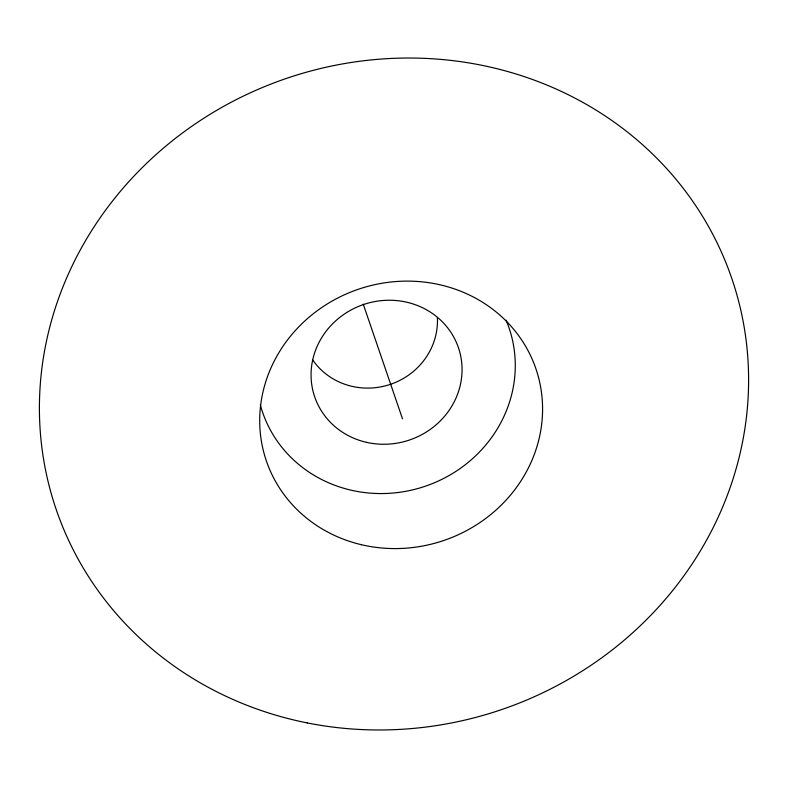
<?xml version="1.0" encoding="UTF-8"?>
<svg xmlns="http://www.w3.org/2000/svg" width="788" height="788" viewBox="0 0 788 788"><rect width="100%" height="100%" fill="white"/><g stroke="black" fill="none" stroke-linecap="round" stroke-linejoin="round"><path stroke-width="1.18" d="M363.248 304.178L402.491 418.792M437.389 317.663A68.192 65.01 -18.9 0 1 390.513 384.317A68.192 65.01 -18.9 0 1 312.757 360.027M506.083 320.164A130.256 122.701 -18.9 0 1 425.806 486.048A130.256 122.701 -18.9 0 1 260.316 404.855M307.241 722.921A357.003 333.423 -18.9 0 0 735.145 288.851A357.003 333.423 -18.9 0 0 139.624 170.228A357.003 333.423 -18.9 0 0 307.241 722.921M361.465 544.725A142.431 132.679 -18.9 0 0 538.549 377.541A142.431 132.679 -18.9 0 0 303.41 322.282A142.431 132.679 -18.9 0 0 361.465 544.725M366.666 442.373A75.963 71.541 -18.9 0 0 459.581 351.399A75.963 71.541 -18.9 0 0 333.413 322.991A75.963 71.541 -18.9 0 0 366.666 442.373"/></g></svg>
